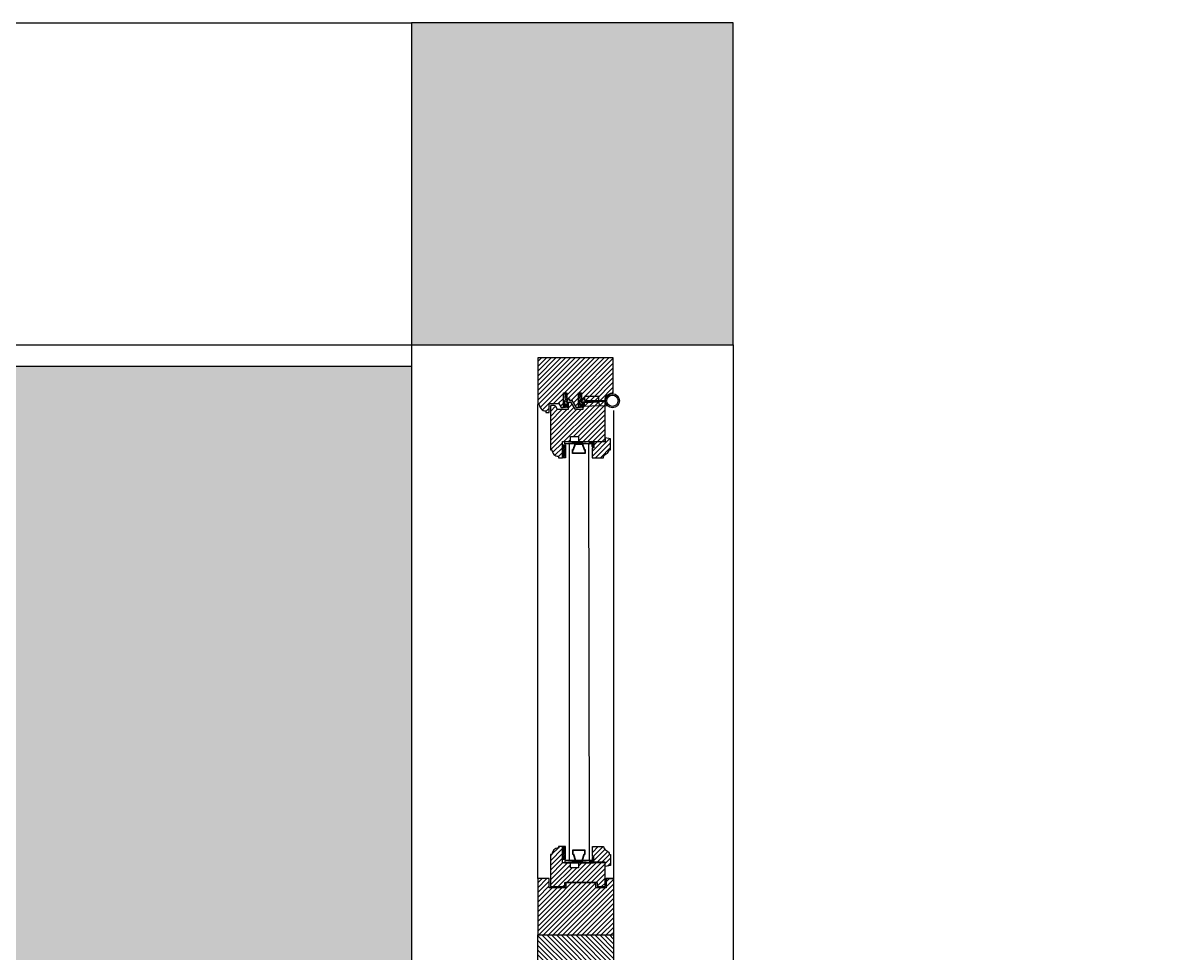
# Model space of a CAD drawing. Header units: millimetres. Extents: x 11706 to 69606, y 10911 to 38811.
# Drawn here: x 48244 to 49306, y 37943 to 38811 of the extents above; entities that cross this region are included whole.
import ezdxf

# ---------------------------------------------------------------- set-up
doc = ezdxf.new("R2010")
doc.units = ezdxf.units.MM
for name, color, linetype in [('2', 7, 'Continuous'), ('doors', 4, 'Continuous'), ('floor', 172, 'Continuous'), ('wall', 5, 'Continuous')]:
    doc.layers.add(name, color=color, linetype=linetype)
doc.layers.add('hatch', color=252, linetype='Continuous', lineweight=0)

# ---------------------------------------------------------------- blocks, each defined once
blk = doc.blocks.new('wind 1400')
h = blk.add_hatch()
h.set_pattern_fill('ANSI31', color=4, angle=-90, style=0)
h.set_pattern_definition([(225, (7116.948, 124612.3033), (-2.24506403, 2.24506403), [])])
edge = h.paths.add_edge_path()
edge.add_line((-7.8, 1558), (-7.8, 1551.6))
edge.add_line((-7.8, 1551.6), (-17.5, 1551.6))
edge.add_line((-17.5, 1551.6), (-19.3, 1554.6))
edge.add_arc((-20.6, 1553.9), 1.5, 30.1137, 90)
edge.add_line((-20.6, 1555.4), (-23.9, 1555.4))
edge.add_line((-23.9, 1555.4), (-24.3, 1555))
edge.add_line((-24.3, 1555), (-24.3, 1514.1))
edge.add_line((-24.3, 1514.1), (-22.8, 1514.1))
edge.add_arc((-16.8, 1514.1), 6, 180, 270)
edge.add_line((-16.8, 1508.1), (-16.8, 1506.6))
edge.add_line((-16.8, 1506.6), (-13, 1506.6))
edge.add_line((-13, 1506.6), (-13, 1522))
edge.add_line((-13, 1522), (-5.5, 1522))
edge.add_line((-5.5, 1522), (-5.5, 1526.5))
edge.add_line((-5.5, 1526.5), (2, 1526.5))
edge.add_line((2, 1526.5), (2, 1522))
edge.add_line((2, 1522), (26.7, 1522))
edge.add_line((26.7, 1522), (26.7, 1558.8))
edge.add_line((26.7, 1558.8), (26.4, 1559.1))
edge.add_line((26.4, 1559.1), (6.5, 1558.6))
edge.add_line((6.5, 1558.6), (6.1, 1558.2))
edge.add_line((6.1, 1558.2), (6.1, 1551.6))
edge.add_line((6.1, 1551.6), (-0.6, 1551.6))
edge.add_line((-0.6, 1551.6), (-4.8, 1558.4))
edge.add_line((-4.8, 1558.4), (-7.4, 1558.4))
edge.add_line((-7.4, 1558.4), (-7.8, 1558))
edge = h.paths.add_edge_path()
edge.add_line((16.2, 1521.3), (16.2, 1516))
edge.add_line((16.2, 1516), (14.7, 1516))
edge.add_line((14.7, 1516), (14.7, 1506.6))
edge.add_line((14.7, 1506.6), (25.2, 1506.6))
edge.add_arc((29.1, 1506.7), 3.87, 108.7208, 181.2952, ccw=False)
edge.add_arc((26.6, 1514), 3.87, 288.7208, 361.2952)
edge.add_line((30.5, 1514.1), (32, 1514.1))
edge.add_line((32, 1514.1), (32, 1524.4))
edge.add_line((32, 1524.4), (26.7, 1525.4))
edge.add_line((26.7, 1525.4), (26.7, 1521.6))
edge.add_line((26.7, 1521.6), (16.2, 1521.3))
edge = h.paths.add_edge_path()
edge.add_line((7.5, 1560.3), (26.7, 1560.3))
edge.add_arc((33.5, 1560.3), 6.75, 90, 180, ccw=False)
edge.add_line((33.5, 1567), (34.5, 1567))
edge.add_line((34.5, 1567), (34.5, 1600))
edge.add_line((34.5, 1600), (-36, 1600))
edge.add_line((-36, 1600), (-36, 1556.5))
edge.add_line((-36, 1556.5), (-34.5, 1556.5))
edge.add_arc((-28.5, 1556.5), 6, 180, 270)
edge.add_line((-28.5, 1550.5), (-28.5, 1549))
edge.add_line((-28.5, 1549), (-25.4, 1549))
edge.add_line((-25.4, 1549), (-25.4, 1557.3))
edge.add_line((-25.4, 1557.3), (-16.4, 1557.3))
edge.add_line((-16.4, 1557.3), (-14.1, 1553.5))
edge.add_line((-14.1, 1553.5), (-12.3, 1553.5))
edge.add_line((-12.3, 1553.5), (-11.9, 1553.9))
edge.add_line((-11.9, 1553.9), (-11.9, 1567.4))
edge.add_line((-11.9, 1567.4), (-8.9, 1567.4))
edge.add_line((-8.9, 1567.4), (-8.9, 1561.8))
edge.add_line((-8.9, 1561.8), (-6.4, 1561.8))
edge.add_line((-6.4, 1561.8), (-6.4, 1560.3))
edge.add_line((-6.4, 1560.3), (-4.3, 1560.3))
edge.add_line((-4.3, 1560.3), (-0.3, 1553.5))
edge.add_line((-0.3, 1553.5), (1.6, 1553.5))
edge.add_line((1.6, 1553.5), (2, 1553.9))
edge.add_line((2, 1553.9), (2, 1567.4))
edge.add_line((2, 1567.4), (5, 1567.4))
edge.add_line((5, 1567.4), (5, 1561.8))
edge.add_line((5, 1561.8), (7.5, 1561.8))
at = {"color": 7}
blk.add_lwpolyline([(34.5, 1567), (34.5, 1600), (-36, 1600), (-36, 1556.5)], dxfattribs=at)
blk = doc.blocks.new('Joint-K7335')
at = {"layer": '2', "color": 7}
for points in [[(3.9, 10.7, -0.206505), (4.5, 11.8, -0.277528), (4.6, 11.7), (4.7, 11.5, 0.626267), (5.4, 11.5, 0.131441), (5.5, 11.7), (5.5, 18, 0.509109), (4.6, 18.4, -0.294424), (2, 18.3, 0.173488), (1.3, 18.5), (0, 18.5), (0, 2.1, 0.415334), (1.2, 0.9, 0.048115), (1.5, 0.9, 0.113375), (1.5, 1), (4, 2.8, 0.235966), (4, 2.9), (4, 3.3, 0.247659), (4, 3.4, 0.287937), (3.6, 3.4), (1.8, 2.3, -0.576722), (1.5, 2.5), (1.5, 3.3, -0.235966), (1.6, 3.5), (4, 5.3, 0.235966), (4, 5.3), (4, 5.7, 0.247659), (4, 5.8, 0.287937), (3.6, 5.8), (1.8, 4.8, -0.576722), (1.5, 5), (1.5, 6.3, -0.384094), (2.6, 7.5, -0.021813), (2.7, 7.5), (6.5, 7.5), (6.5, 7.6, 0.333043), (5.7, 8.5, -0.293245), (5.3, 8.9, 0.008528), (5.2, 9.3, 0.265517), (5, 9.5, 0.023748), (4.8, 9.5, -0.356149), (3.9, 10.7, -0.356149)], [(3.2, 10.8, 0.355005), (4.6, 8.8, -0.567624), (4.7, 8.8, -0.24708), (4.4, 8.7), (2.2, 9, -0.351704), (1.2, 10.1), (1.2, 12.9, -0.414214), (1.5, 13.2), (1.6, 13.2, 0.277073), (1.9, 13.4), (3.7, 16.8, -0.041112), (3.8, 17), (4.1, 17.7, -0.50666), (4.6, 17.7, -0.2771), (4.6, 17.5), (4.6, 13.3, 0.213422), (4.7, 13.1, -0.886227), (4.4, 12.6, 0.250571), (3.2, 10.8)]]:
    blk.add_lwpolyline(points, format="xyb", dxfattribs=at)
blk.add_lwpolyline([(1.6, 17.8, 0.632714), (1, 17.6), (1, 14.2, 0.78091), (1.6, 14.1), (3.2, 17.1, -0.117333), (3.3, 17.2, 1.218085), (3, 17.5, -0.285776), (2.7, 17.3, -0.145588)], format="xyb", close=True, dxfattribs=at)
blk = doc.blocks.new('cfsdfs')
h = blk.add_hatch()
h.set_pattern_fill('ANSI31', color=4, angle=-90, style=0)
h.set_pattern_definition([(225, (7117.473, 123550.231), (-2.24506403, 2.24506403), [])])
edge = h.paths.add_edge_path()
edge.add_line((-7.2, 495.9), (-7.2, 489.6))
edge.add_line((-7.2, 489.6), (-17, 489.6))
edge.add_line((-17, 489.6), (-18.7, 492.6))
edge.add_arc((-20, 491.8), 1.5, 30.1137, 90)
edge.add_line((-20, 493.3), (-23.4, 493.3))
edge.add_line((-23.4, 493.3), (-23.7, 492.9))
edge.add_line((-23.7, 492.9), (-23.7, 452.1))
edge.add_line((-23.7, 452.1), (-22.2, 452.1))
edge.add_arc((-16.2, 452.1), 6, 180, 270)
edge.add_line((-16.2, 446.1), (-16.2, 444.6))
edge.add_line((-16.2, 444.6), (-12.5, 444.6))
edge.add_line((-12.5, 444.6), (-12.5, 459.9))
edge.add_line((-12.5, 459.9), (-5, 459.9))
edge.add_line((-5, 459.9), (-5, 464.4))
edge.add_line((-5, 464.4), (2.5, 464.4))
edge.add_line((2.5, 464.4), (2.5, 459.9))
edge.add_line((2.5, 459.9), (27.3, 459.9))
edge.add_line((27.3, 459.9), (27.3, 496.7))
edge.add_line((27.3, 496.7), (26.9, 497.1))
edge.add_line((26.9, 497.1), (7, 496.5))
edge.add_line((7, 496.5), (6.6, 496.1))
edge.add_line((6.6, 496.1), (6.6, 489.6))
edge.add_line((6.6, 489.6), (-0.1, 489.6))
edge.add_line((-0.1, 489.6), (-4.2, 496.3))
edge.add_line((-4.2, 496.3), (-6.9, 496.3))
edge.add_line((-6.9, 496.3), (-7.2, 495.9))
edge = h.paths.add_edge_path()
edge.add_line((16.8, 459.2), (16.8, 453.9))
edge.add_line((16.8, 453.9), (15.3, 453.9))
edge.add_line((15.3, 453.9), (15.3, 444.6))
edge.add_line((15.3, 444.6), (25.8, 444.6))
edge.add_arc((29.6, 444.6), 3.87, 108.7208, 181.2952, ccw=False)
edge.add_arc((27.1, 452), 3.87, 288.7208, 361.2952)
edge.add_line((31, 452.1), (32.5, 452.1))
edge.add_line((32.5, 452.1), (32.5, 462.4))
edge.add_line((32.5, 462.4), (27.3, 463.3))
edge.add_line((27.3, 463.3), (27.3, 459.6))
edge.add_line((27.3, 459.6), (16.8, 459.2))
edge = h.paths.add_edge_path()
edge.add_line((8, 498.2), (27.3, 498.2))
edge.add_arc((34, 498.2), 6.75, 90, 180, ccw=False)
edge.add_line((34, 504.9), (35, 504.9))
edge.add_line((35, 504.9), (35, 537.9))
edge.add_line((35, 537.9), (-35.5, 537.9))
edge.add_line((-35.5, 537.9), (-35.5, 494.4))
edge.add_line((-35.5, 494.4), (-34, 494.4))
edge.add_arc((-28, 494.4), 6, 180, 270)
edge.add_line((-28, 488.4), (-28, 486.9))
edge.add_line((-28, 486.9), (-24.9, 486.9))
edge.add_line((-24.9, 486.9), (-24.9, 495.2))
edge.add_line((-24.9, 495.2), (-15.9, 495.2))
edge.add_line((-15.9, 495.2), (-13.6, 491.4))
edge.add_line((-13.6, 491.4), (-11.7, 491.4))
edge.add_line((-11.7, 491.4), (-11.4, 491.8))
edge.add_line((-11.4, 491.8), (-11.4, 505.3))
edge.add_line((-11.4, 505.3), (-8.4, 505.3))
edge.add_line((-8.4, 505.3), (-8.4, 499.7))
edge.add_line((-8.4, 499.7), (-5.9, 499.7))
edge.add_line((-5.9, 499.7), (-5.9, 498.2))
edge.add_line((-5.9, 498.2), (-3.8, 498.2))
edge.add_line((-3.8, 498.2), (0.3, 491.4))
edge.add_line((0.3, 491.4), (2.1, 491.4))
edge.add_line((2.1, 491.4), (2.5, 491.8))
edge.add_line((2.5, 491.8), (2.5, 505.3))
edge.add_line((2.5, 505.3), (5.5, 505.3))
edge.add_line((5.5, 505.3), (5.5, 499.7))
edge.add_line((5.5, 499.7), (8, 499.7))
at = {"ltscale": 10}
h = blk.add_hatch(dxfattribs=at)
h.set_pattern_fill('ANGLE', color=4, scale=0.1125, angle=-135, style=0)
h.set_pattern_definition([(315, (601.4502, 2456.8292), (-0.55565335, -0.55565335), [0.5715, -0.2143125]), (225, (601.4502, 2456.8292), (-0.55565335, 0.55565335), [0.5715, -0.2143125])])
edge = h.paths.add_edge_path()
edge.add_line((15.3, 459.9), (15.3, 457.7))
edge.add_line((15.3, 457.7), (13.8, 457.7))
edge.add_arc((14.1, 458.8), 1.16, 104.793, 255.207, ccw=False)
edge.add_line((13.8, 459.9), (15.3, 459.9))
h = blk.add_hatch(dxfattribs=at)
h.set_pattern_fill('ANGLE', color=4, scale=0.1125, angle=-135, style=0)
h.set_pattern_definition([(315, (601.4502, 2460.9542), (-0.55565335, -0.55565335), [0.5715, -0.2143125]), (225, (601.4502, 2460.9542), (-0.55565335, 0.55565335), [0.5715, -0.2143125])])
edge = h.paths.add_edge_path()
edge.add_line((16.8, 459.5), (16.8, 455.1))
edge.add_arc((16, 455.6), 0.938, 216.8699, 323.1301, ccw=False)
edge.add_line((15.3, 455.1), (15.3, 459.5))
edge.add_arc((16, 459), 0.926, 35.8841, 144.1159, ccw=False)
h = blk.add_hatch(dxfattribs=at)
h.set_pattern_fill('BRASS', color=4, scale=0.225, angle=-135, style=0)
h.set_pattern_definition([(315, (591.7002, 2456.8292), (-1.0102788, -1.0102788), []), (315, (591.195, 2456.324), (-1.0102788, -1.0102788), [0.714375, -0.3571875])])
h.paths.add_polyline_path([(-12.5, 456.6), (-9.5, 456.6), (-9.5, 447.6), (-12.5, 447.6)])
h = blk.add_hatch(dxfattribs=at)
h.set_pattern_fill('ANGLE', color=4, scale=0.1125, angle=-135, style=0)
h.set_pattern_definition([(315, (591.7002, 2456.8292), (-0.55565335, -0.55565335), [0.5715, -0.2143125]), (225, (591.7002, 2456.8292), (-0.55565335, 0.55565335), [0.5715, -0.2143125])])
h.paths.add_polyline_path([(-12.5, 447.6), (-9.5, 447.6), (-9.5, 444.6), (-12.5, 444.6)])
h = blk.add_hatch()
h.set_pattern_fill('ANSI31', color=4, angle=-90, style=0)
h.set_pattern_definition([(225, (7117.473, 123984.8033), (-2.24506403, 2.24506403), [])])
edge = h.paths.add_edge_path()
edge.add_line((-12.5, 67.1), (-12.5, 82.5))
edge.add_line((-12.5, 82.5), (-16.2, 82.5))
edge.add_line((-16.2, 82.5), (-16.2, 81))
edge.add_arc((-16.2, 75), 6, 90, 180)
edge.add_line((-22.2, 75), (-23.7, 75))
edge.add_line((-23.7, 75), (-23.7, 45))
edge.add_line((-23.7, 45), (-10.2, 45))
edge.add_line((-10.2, 45), (-10.2, 48.8))
edge.add_line((-10.2, 48.8), (19.8, 48.8))
edge.add_line((19.8, 48.8), (19.8, 45))
edge.add_line((19.8, 45), (27.3, 45))
edge.add_line((27.3, 45), (27.3, 67.1))
edge.add_line((27.3, 67.1), (2.5, 67.1))
edge.add_line((2.5, 67.1), (2.5, 62.6))
edge.add_line((2.5, 62.6), (-5, 62.6))
edge.add_line((-5, 62.6), (-5, 67.1))
edge.add_line((-5, 67.1), (-12.5, 67.1))
h.paths.add_polyline_path([(-24.7, 52.5), (-35.5, 52.5), (-35.5, 0), (35.5, 0), (35.5, 52.5), (28.3, 52.5), (28.3, 44), (18.8, 44), (18.8, 48.8), (-9.2, 48.8), (-9.2, 44), (-24.7, 44)])
edge = h.paths.add_edge_path()
edge.add_line((17, 67.9), (17, 73.1))
edge.add_line((17, 73.1), (15.5, 73.1))
edge.add_line((15.5, 73.1), (15.5, 82.5))
edge.add_line((15.5, 82.5), (26, 82.5))
edge.add_arc((29.9, 82.4), 3.87, 178.7048, 251.2792)
edge.add_arc((27.4, 75.1), 3.87, -1.2952, 71.2792, ccw=False)
edge.add_line((31.2, 75), (32.5, 75))
edge.add_line((32.5, 75), (32.5, 64.7))
edge.add_line((32.5, 64.7), (27.5, 63.8))
edge.add_line((27.5, 63.8), (27.5, 67.9))
edge.add_line((27.5, 67.9), (17, 67.9))
h = blk.add_hatch(dxfattribs=at)
h.set_pattern_fill('ANGLE', color=4, scale=0.1125, angle=-135, style=0)
h.set_pattern_definition([(45, (591.7002, -1929.7764), (-0.55565335, 0.55565335), [0.5715, -0.2143125]), (135, (591.7002, -1929.7764), (-0.55565335, -0.55565335), [0.5715, -0.2143125])])
h.paths.add_polyline_path([(-12.5, 79.5), (-9.5, 79.5), (-9.5, 82.5), (-12.5, 82.5)])
h = blk.add_hatch(dxfattribs=at)
h.set_pattern_fill('BRASS', color=4, scale=0.225, angle=-135, style=0)
h.set_pattern_definition([(45, (591.7002, -1929.7764), (-1.0102788, 1.0102788), []), (45, (591.195, -1929.2713), (-1.0102788, 1.0102788), [0.714375, -0.3571875])])
h.paths.add_polyline_path([(-12.5, 70.5), (-9.5, 70.5), (-9.5, 79.5), (-12.5, 79.5)])
h = blk.add_hatch(dxfattribs=at)
h.set_pattern_fill('ANGLE', color=4, scale=0.1125, angle=-135, style=0)
h.set_pattern_definition([(45, (601.4502, -1929.7764), (-0.55565335, 0.55565335), [0.5715, -0.2143125]), (135, (601.4502, -1929.7764), (-0.55565335, -0.55565335), [0.5715, -0.2143125])])
edge = h.paths.add_edge_path()
edge.add_line((15.3, 67.1), (15.3, 69.4))
edge.add_line((15.3, 69.4), (13.8, 69.4))
edge.add_arc((14.1, 68.2), 1.16, 104.793, 255.207)
edge.add_line((13.8, 67.1), (15.3, 67.1))
h = blk.add_hatch(dxfattribs=at)
h.set_pattern_fill('ANGLE', color=4, scale=0.1125, angle=-135, style=0)
h.set_pattern_definition([(45, (601.4502, -1933.9014), (-0.55565335, 0.55565335), [0.5715, -0.2143125]), (135, (601.4502, -1933.9014), (-0.55565335, -0.55565335), [0.5715, -0.2143125])])
edge = h.paths.add_edge_path()
edge.add_line((16.8, 67.5), (16.8, 72))
edge.add_arc((16, 71.4), 0.938, 36.8699, 143.1301)
edge.add_line((15.3, 72), (15.3, 67.5))
edge.add_arc((16, 68.1), 0.926, 215.8841, 324.1159)
for p, q in [((8, 499.7), (8, 498.2)), ((15.3, 69.4), (-9.5, 69.4)), ((-10.2, 45), (-10.2, 48.8)), ((27.3, 52.5), (35.5, 52.5))]:
    blk.add_line(p, q)
at = {"color": 8}
for p, q in [((-35.5, 52.5), (-35.5, 494.4)), ((35.5, 52.5), (35.5, 488.6))]:
    blk.add_line(p, q, dxfattribs=at)
at = {"color": 4, "ltscale": 10}
for p, q in [((21.7, 493.1), (28.6, 493.4)), ((-10.2, 459.9), (13, 457.7)), ((-10.2, 457.7), (13, 459.9)), ((15.3, 457.7), (-9.5, 457.7)), ((-10.2, 69.4), (13, 67.1)), ((-10.2, 67.1), (13, 69.4))]:
    blk.add_line(p, q, dxfattribs=at)
at = {"color": 7}
for p, q in [((-6.2, 457.7), (-6.2, 69.4)), ((12, 457.7), (12.5, 69.4))]:
    blk.add_line(p, q, dxfattribs=at)
for points in [[(8, 498.2), (27.3, 498.2, -0.414214), (34, 504.9), (35, 504.9), (35, 537.9), (-35.5, 537.9), (-35.5, 494.4), (-34, 494.4, 0.414214), (-28, 488.4), (-28, 486.9), (-24.9, 486.9), (-24.9, 495.2), (-15.9, 495.2), (-13.6, 491.4), (-11.7, 491.4), (-11.4, 491.8), (-11.4, 505.3), (-8.4, 505.3), (-8.4, 499.7), (-5.9, 499.7), (-5.9, 498.2), (-3.8, 498.2), (0.3, 491.4), (2.1, 491.4), (2.5, 491.8), (2.5, 505.3), (5.5, 505.3), (5.5, 499.7), (8, 499.7)], [(-12.5, 67.1), (-12.5, 82.5), (-16.2, 82.5), (-16.2, 81, 0.414214), (-22.2, 75), (-23.7, 75), (-23.7, 45), (-10.2, 45), (-10.2, 48.8), (19.8, 48.8), (19.8, 45), (27.3, 45), (27.3, 67.1), (2.5, 67.1), (2.5, 62.6), (-5, 62.6), (-5, 67.1), (-12.5, 67.1)]]:
    blk.add_lwpolyline(points, format="xyb", dxfattribs=at)
at = {"color": 4, "ltscale": 10}
for points in [[(21.5, 498.2), (21.5, 501.9), (8, 501.9), (8, 498.2)], [(21.5, 496.8), (21.7, 493.1), (8.2, 492.4), (8, 496.1)], [(13, 459.9), (13, 457.7), (-10.2, 457.7), (-10.2, 459.9)], [(-12.5, 456.6), (-9.5, 456.6), (-9.5, 447.6), (-12.5, 447.6)], [(-12.5, 447.6), (-9.5, 447.6), (-9.5, 444.6), (-12.5, 444.6)], [(-12.5, 79.5), (-9.5, 79.5), (-9.5, 82.5), (-12.5, 82.5)], [(-12.5, 70.5), (-9.5, 70.5), (-9.5, 79.5), (-12.5, 79.5)], [(13, 67.1), (13, 69.4), (-10.2, 69.4), (-10.2, 67.1)]]:
    blk.add_lwpolyline(points, close=True, dxfattribs=at)
at = {"color": 7}
for points in [[(-7.2, 495.9), (-7.2, 489.6), (-17, 489.6), (-18.7, 492.6, 0.267417), (-20, 493.3), (-23.4, 493.3), (-23.7, 492.9), (-23.7, 452.1), (-22.2, 452.1, 0.414214), (-16.2, 446.1), (-16.2, 444.6), (-12.5, 444.6), (-12.5, 459.9), (-5, 459.9), (-5, 464.4), (2.5, 464.4), (2.5, 459.9), (27.3, 459.9), (27.3, 496.7), (26.9, 497.1), (7, 496.5), (6.6, 496.1), (6.6, 489.6), (-0.1, 489.6), (-4.2, 496.3), (-6.9, 496.3)], [(16.8, 459.2), (16.8, 453.9), (15.3, 453.9), (15.3, 444.6), (25.8, 444.6, -0.327693), (28.4, 448.3, 0.327693), (31, 452.1), (32.5, 452.1), (32.5, 462.4), (27.3, 463.3), (27.3, 459.6), (16.8, 459.2)], [(17, 67.9), (17, 73.1), (15.5, 73.1), (15.5, 82.5), (26, 82.5, 0.327693), (28.6, 78.7, -0.327693), (31.2, 75), (32.5, 75), (32.5, 64.7), (27.5, 63.8), (27.5, 67.9), (17, 67.9)]]:
    blk.add_lwpolyline(points, format="xyb", close=True, dxfattribs=at)
for points in [[(8.9, 448.7), (-3.1, 448.7), (-3.1, 452.4), (-2.4, 452.4), (-0.5, 457.7), (6.3, 457.7), (8.1, 452.4), (8.9, 452.4)], [(8.5, 449.1), (-2.7, 449.1), (-2.7, 452.1), (-2.1, 452.1), (-0.3, 457.3), (6, 457.3), (7.9, 452.1), (8.5, 452.1)], [(8.9, 79.1), (-3.1, 79.1), (-3.1, 75.4), (-2.4, 75.4), (-0.5, 69.4), (6.3, 69.4), (8.1, 75.4), (8.9, 75.4)], [(8.5, 78.7), (-2.7, 78.7), (-2.7, 75.7), (-2.1, 75.7), (-0.3, 69.7), (6, 69.7), (7.9, 75.7), (8.5, 75.7)]]:
    blk.add_lwpolyline(points, close=True, dxfattribs=at)
at = {"color": 4, "ltscale": 10}
for points in [[(15.3, 459.9), (15.3, 457.7), (13.8, 457.7, -0.770201), (13.8, 459.9)], [(16.8, 459.5), (16.8, 455.1, -0.5), (15.3, 455.1), (15.3, 459.5, -0.5108)], [(15.3, 67.1), (15.3, 69.4), (13.8, 69.4, 0.770201), (13.8, 67.1)], [(16.8, 67.5), (16.8, 72, 0.5), (15.3, 72), (15.3, 67.5, 0.5108)]]:
    blk.add_lwpolyline(points, format="xyb", close=True, dxfattribs=at)
at = {"color": 7}
blk.add_lwpolyline([(-24.7, 52.5), (-35.5, 52.5), (-35.5, 0), (35.5, 0), (35.5, 52.5), (28.3, 52.5), (28.3, 44), (18.8, 44), (18.8, 48.8), (-9.2, 48.8), (-9.2, 44), (-24.7, 44), (-24.7, 52.5)], dxfattribs=at)
for radius in [6.56, 5.25]:
    blk.add_circle((34.2, 497.8), radius, dxfattribs=at)
at = {"color": 4, "ltscale": 10, "xscale": -0.75, "yscale": 0.75, "zscale": 0.75, "rotation": 180}
for p in [(-11.4, 505.3), (2.5, 505.3)]:
    blk.add_blockref('Joint-K7335', p, dxfattribs=at)

msp = doc.modelspace()

# ---------------------------------------------------------------- hatches: boundary and pattern name
at = {"layer": 'hatch', "true_color": 0xf89659}
msp.add_hatch(color=21, dxfattribs=at).paths.add_polyline_path([(45106.5, 38490.5), (48606.5, 38490.5), (48606.5, 36470.5), (45106.5, 36470.5)])
at = {"layer": 'wall', "true_color": 0x706e6b}
h = msp.add_hatch(color=8, dxfattribs=at)
h.paths.add_polyline_path([(12406.5, 15910.5), (16506.5, 15910.5), (16506.5, 16010.5), (16606.5, 16010.5), (16606.5, 14810.5), (16506.5, 14810.5), (16506.5, 15810.5), (12406.5, 15810.5)])
h.paths.add_polyline_path([(68906.5, 19785.5), (65406.5, 19785.5), (65406.5, 19885.5), (65306.5, 19885.5), (65306.5, 19585.5), (65406.5, 19585.5), (65406.5, 19685.5), (68906.5, 19685.5)])
h.paths.add_polyline_path([(68906.5, 22460.5), (64667.3, 22460.5), (64667.3, 22311.1), (65306.5, 22311.1), (65306.5, 20885.5), (65406.5, 20885.5), (65406.5, 22311.1), (68906.5, 22311.1)])
h.paths.add_polyline_path([(16606.5, 13910.5), (16506.5, 13910.5), (16506.5, 11710.5), (16606.5, 11710.5)])
h.paths.add_polyline_path([(65406.5, 18585.5), (65306.5, 18585.5), (65306.5, 17010.5), (65406.5, 17010.5)])
h.paths.add_polyline_path([(63706.5, 16485.5), (63506.5, 16485.5), (63506.5, 11710.5), (63706.5, 11710.5)])
h.paths.add_polyline_path([(63906.5, 17010.5), (63706.5, 17010.5), (63706.5, 16760.5), (63906.5, 16760.5)])
h.paths.add_polyline_path([(66906.5, 17010.5), (64906.5, 17010.5), (64906.5, 16760.5), (66906.5, 16760.5)])
h.paths.add_polyline_path([(63481.5, 27460.5), (63331.5, 27460.5), (63331.5, 22685.5), (63481.5, 22685.5)], flags=16)
h.paths.add_polyline_path([(63856.5, 22460.5), (63706.5, 22460.5), (63706.5, 22310.5), (63856.5, 22310.5)], flags=17)
h.paths.add_polyline_path([(56081.5, 16485.5), (55931.5, 16485.5), (55931.5, 11710.5), (56081.5, 11710.5)])
h.paths.add_polyline_path([(48681.5, 16485.5), (48531.5, 16485.5), (48531.5, 11710.5), (48681.5, 11710.5)])
h.paths.add_polyline_path([(48681.5, 27460.5), (48531.5, 27460.5), (48531.5, 22685.5), (48681.5, 22685.5)], flags=16)
h.paths.add_polyline_path([(19056.5, 22085.5), (18956.5, 22085.5), (18956.5, 17085.5), (19056.5, 17085.5)])
h.paths.add_polyline_path([(26806.5, 13826.7), (26706.5, 13826.7), (26706.5, 11710.5), (26806.5, 11710.5)])
h.paths.add_polyline_path([(18706.5, 22435.5), (12406.5, 22435.5), (12406.5, 22335.5), (18706.5, 22335.5)])
h.paths.add_polyline_path([(26106.5, 22435.5), (19306.5, 22435.5), (19306.5, 22335.5), (26106.5, 22335.5)], flags=17)
h.paths.add_polyline_path([(12406.5, 18085.5), (12406.5, 18185.5), (16606.5, 18185.5), (16606.5, 16910.5), (16506.5, 16910.5), (16506.5, 18085.5)])
h.paths.add_polyline_path([(31206.5, 16835.5), (28206.5, 16835.5), (28206.5, 16735.5), (31206.5, 16735.5)])
h.paths.add_polyline_path([(19306.5, 22956.8), (19206.5, 22956.8), (19206.5, 22685.5), (19306.5, 22685.5)], flags=17)
h.paths.add_polyline_path([(28206.5, 22435.5), (31206.5, 22435.5), (31206.5, 22335.5), (28206.5, 22335.5)], flags=17)
h.paths.add_polyline_path([(69506.5, 20085.5), (68906.5, 20085.5), (68906.5, 19485.5), (69506.5, 19485.5)])
h.paths.add_polyline_path([(66906.5, 15610.5), (66906.5, 17010.5), (68906.5, 17010.5), (68906.5, 17885.5), (69606.5, 17885.5), (69606.5, 16310.5), (67606.5, 16310.5), (67606.5, 15610.5)])
h.paths.add_polyline_path([(48606.5, 20751.9), (48506.5, 20751.9), (48506.5, 18419.2), (48606.5, 18419.2)])
h.paths.add_polyline_path([(43506.5, 11710.5), (44106.5, 11710.5), (44106.5, 11010.5), (43506.5, 11010.5)])
h.paths.add_polyline_path([(63106.5, 22685.5), (63706.5, 22685.5), (63706.5, 22085.5), (63106.5, 22085.5)], flags=17)
h.paths.add_polyline_path([(69606.5, 23085.5), (68906.5, 23085.5), (68906.5, 21685.5), (69606.5, 21685.5)])
h.paths.add_polyline_path([(65706.5, 11710.5), (66906.5, 11710.5), (66906.5, 14610.5), (67606.5, 14610.5), (67606.5, 10910.5), (65706.5, 10910.5)])
h.paths.add_polyline_path([(62706.5, 11710.5), (64106.5, 11710.5), (64106.5, 10910.5), (62706.5, 10910.5)])
h.paths.add_polyline_path([(55306.5, 11710.5), (56706.5, 11710.5), (56706.5, 10910.5), (55306.5, 10910.5)])
h.paths.add_polyline_path([(47906.5, 11710.5), (49306.5, 11710.5), (49306.5, 10910.5), (47906.5, 10910.5)])
h.paths.add_polyline_path([(60506.5, 11710.5), (61106.5, 11710.5), (61106.5, 11010.5), (60506.5, 11010.5)])
h.paths.add_polyline_path([(58306.5, 11710.5), (58906.5, 11710.5), (58906.5, 11010.5), (58306.5, 11010.5)])
h.paths.add_polyline_path([(53106.5, 11710.5), (53706.5, 11710.5), (53706.5, 11010.5), (53106.5, 11010.5)])
h.paths.add_polyline_path([(50906.5, 11710.5), (51506.5, 11710.5), (51506.5, 11010.5), (50906.5, 11010.5)])
h.paths.add_polyline_path([(45706.5, 11710.5), (46306.5, 11710.5), (46306.5, 11010.5), (45706.5, 11010.5)])
h.paths.add_polyline_path([(48306.5, 17085.5), (48906.5, 17085.5), (48906.5, 16485.5), (48306.5, 16485.5)])
h.paths.add_polyline_path([(55706.5, 17085.5), (56306.5, 17085.5), (56306.5, 16485.5), (55706.5, 16485.5)])
h.paths.add_polyline_path([(63106.5, 17085.5), (63706.5, 17085.5), (63706.5, 16485.5), (63106.5, 16485.5)])
h.paths.add_polyline_path([(55706.5, 22685.5), (56306.5, 22685.5), (56306.5, 22085.5), (55706.5, 22085.5)], flags=17)
h.paths.add_polyline_path([(48306.5, 22685.5), (48906.5, 22685.5), (48906.5, 22085.5), (48306.5, 22085.5)], flags=17)
h.paths.add_polyline_path([(40506.5, 11710.5), (41906.5, 11710.5), (41906.5, 10910.5), (40506.5, 10910.5)])
h.paths.add_polyline_path([(33506.5, 17085.5), (34106.5, 17085.5), (34106.5, 16485.5), (33506.5, 16485.5)])
h.paths.add_polyline_path([(40906.5, 17085.5), (41506.5, 17085.5), (41506.5, 16485.5), (40906.5, 16485.5)])
h.paths.add_polyline_path([(40906.5, 22685.5), (41506.5, 22685.5), (41506.5, 22085.5), (40906.5, 22085.5)], flags=17)
h.paths.add_polyline_path([(33506.5, 22685.5), (34106.5, 22685.5), (34106.5, 22085.5), (33506.5, 22085.5)], flags=17)
h.paths.add_polyline_path([(26406.5, 20751.9), (26506.5, 20751.9), (26506.5, 18419.2), (26406.5, 18419.2)])
h.paths.add_polyline_path([(33106.5, 11710.5), (34506.5, 11710.5), (34506.5, 10910.5), (33106.5, 10910.5)])
h.paths.add_polyline_path([(38306.5, 11710.5), (38906.5, 11710.5), (38906.5, 11010.5), (38306.5, 11010.5)])
h.paths.add_polyline_path([(36106.5, 11710.5), (36706.5, 11710.5), (36706.5, 11010.5), (36106.5, 11010.5)])
h.paths.add_polyline_path([(30906.5, 11710.5), (31506.5, 11710.5), (31506.5, 11010.5), (30906.5, 11010.5)])
h.paths.add_polyline_path([(11746.5, 20385.5), (12406.5, 20385.5), (12406.5, 20985.5), (11746.5, 20985.5)])
h.paths.add_polyline_path([(12406.5, 20985.5), (11706.5, 20985.5), (11706.5, 23360.5), (12406.5, 23360.5)])
h.paths.add_polyline_path([(11746.5, 18785.5), (12406.5, 18785.5), (12406.5, 18185.5), (11746.5, 18185.5)])
h.paths.add_polyline_path([(11746.5, 15210.5), (12406.5, 15210.5), (12406.5, 15810.5), (11746.5, 15810.5)])
h.paths.add_polyline_path([(11746.5, 13610.5), (12406.5, 13610.5), (12406.5, 13010.5), (11746.5, 13010.5)])
h.paths.add_polyline_path([(12406.5, 18185.5), (11706.5, 18185.5), (11706.5, 15810.5), (12406.5, 15810.5)])
h.paths.add_polyline_path([(25706.5, 11710.5), (27106.5, 11710.5), (27106.5, 10910.5), (25706.5, 10910.5)])
h.paths.add_polyline_path([(18306.5, 11710.5), (19706.5, 11710.5), (19706.5, 10910.5), (18306.5, 10910.5)])
h.paths.add_polyline_path([(28706.5, 11710.5), (29306.5, 11710.5), (29306.5, 11010.5), (28706.5, 11010.5)])
h.paths.add_polyline_path([(23506.5, 11710.5), (24106.5, 11710.5), (24106.5, 11010.5), (23506.5, 11010.5)])
h.paths.add_polyline_path([(21306.5, 11710.5), (21906.5, 11710.5), (21906.5, 11010.5), (21306.5, 11010.5)])
h.paths.add_polyline_path([(16306.5, 11710.5), (16906.5, 11710.5), (16906.5, 11010.5), (16306.5, 11010.5)])
h.paths.add_polyline_path([(14306.5, 11710.5), (14906.5, 11710.5), (14906.5, 11010.5), (14306.5, 11010.5)])
h.paths.add_polyline_path([(11706.5, 13010.5), (12406.5, 13010.5), (12406.5, 11710.5), (12906.5, 11710.5), (12906.5, 10910.5), (11706.5, 10910.5)])
h.paths.add_polyline_path([(18706.5, 17085.5), (19306.5, 17085.5), (19306.5, 16485.5), (18706.5, 16485.5)])
h.paths.add_polyline_path([(26106.5, 17085.5), (26706.5, 17085.5), (26706.5, 16485.5), (26106.5, 16485.5)])
h.paths.add_polyline_path([(26106.5, 22685.5), (26706.5, 22685.5), (26706.5, 22085.5), (26106.5, 22085.5)], flags=17)
h.paths.add_polyline_path([(18706.5, 22685.5), (19306.5, 22685.5), (19306.5, 22085.5), (18706.5, 22085.5)], flags=17)
h.paths.add_polyline_path([(14306.5, 31260.5), (14406.5, 31260.5), (14406.5, 30060.5), (14906.5, 30060.5), (14906.5, 29960.5), (14306.5, 29960.5)], flags=17)
h.paths.add_polyline_path([(26456.5, 27460.5), (26356.5, 27460.5), (26356.5, 23766.8), (26456.5, 23766.8)], flags=17)
h.paths.add_polyline_path([(19306.5, 27460.5), (19206.5, 27460.5), (19206.5, 23766.8), (19306.5, 23766.8)], flags=17)
h.paths.add_polyline_path([(11706.5, 28260.5), (12606.5, 28260.5), (12606.5, 27460.5), (12406.5, 27460.5), (12406.5, 26160.5), (11706.5, 26160.5)])
h.paths.add_polyline_path([(16906.5, 27460.5), (13406.5, 27460.5), (13406.5, 28260.5), (16906.5, 28260.5)])
h.paths.add_polyline_path([(11906.5, 30560.5), (11906.5, 31860.5), (15506.5, 31860.5), (15506.5, 28260.5), (14906.5, 28260.5), (14906.5, 31260.5), (12506.5, 31260.5), (12506.5, 30560.5)])
h.paths.add_polyline_path([(12506.5, 29560.5), (11906.5, 29560.5), (11906.5, 28260.5), (12506.5, 28260.5)], flags=17)
h.paths.add_polyline_path([(33106.5, 27460.5), (34506.5, 27460.5), (34506.5, 28260.5), (33106.5, 28260.5)], flags=16)
h.paths.add_polyline_path([(11746.5, 23960.5), (12406.5, 23960.5), (12406.5, 23360.5), (11746.5, 23360.5)])
h.paths.add_polyline_path([(11746.5, 25560.5), (12406.5, 25560.5), (12406.5, 26160.5), (11746.5, 26160.5)])
h.paths.add_polyline_path([(25706.5, 27460.5), (27106.5, 27460.5), (27106.5, 28260.5), (25706.5, 28260.5)], flags=17)
h.paths.add_polyline_path([(18306.5, 27460.5), (19706.5, 27460.5), (19706.5, 28260.5), (18306.5, 28260.5)], flags=17)
h.paths.add_polyline_path([(23506.5, 27460.5), (24106.5, 27460.5), (24106.5, 28160.5), (23506.5, 28160.5)], flags=17)
h.paths.add_polyline_path([(21306.5, 27460.5), (21906.5, 27460.5), (21906.5, 28160.5), (21306.5, 28160.5)], flags=17)
h.paths.add_polyline_path([(30906.5, 27460.5), (31506.5, 27460.5), (31506.5, 28160.5), (30906.5, 28160.5)], flags=17)
h.paths.add_polyline_path([(28706.5, 27460.5), (29306.5, 27460.5), (29306.5, 28160.5), (28706.5, 28160.5)], flags=17)
h.paths.add_polyline_path([(47906.5, 27660.5), (46306.5, 27660.5), (46306.5, 27460.5), (47906.5, 27460.5)], flags=17)
h.paths.add_polyline_path([(45706.5, 27660.5), (44106.5, 27660.5), (44106.5, 27460.5), (45706.5, 27460.5)], flags=17)
h.paths.add_polyline_path([(43006.5, 27460.5), (43006.5, 28260.5), (43406.5, 28260.5), (43406.5, 29360.5), (44106.5, 29360.5), (44106.5, 28260.5), (44106.5, 27460.5)], flags=16)
h.paths.add_polyline_path([(46306.5, 27460.5), (45706.5, 27460.5), (45706.5, 28160.5), (46306.5, 28160.5)], flags=16)
h.paths.add_polyline_path([(55306.5, 27460.5), (56706.5, 27460.5), (56706.5, 28260.5), (55306.5, 28260.5)], flags=16)
h.paths.add_polyline_path([(47906.5, 27460.5), (49306.5, 27460.5), (49306.5, 28260.5), (47906.5, 28260.5)], flags=16)
h.paths.add_polyline_path([(53106.5, 27460.5), (53706.5, 27460.5), (53706.5, 28160.5), (53106.5, 28160.5)], flags=16)
h.paths.add_polyline_path([(50906.5, 27460.5), (51506.5, 27460.5), (51506.5, 28160.5), (50906.5, 28160.5)], flags=16)
h.paths.add_polyline_path([(38306.5, 27460.5), (38306.5, 28260.5), (38406.5, 28260.5), (38406.5, 29160.5), (39106.5, 29160.5), (39106.5, 28260.5), (39406.5, 28260.5), (39406.5, 27460.5)], flags=16)
h.paths.add_polyline_path([(40969.2, 28260.5), (41451.7, 28260.5), (41451.7, 27460.5), (40969.2, 27460.5)], flags=17)
h.paths.add_polyline_path([(67906.5, 27460.5), (67906.5, 28260.5), (69606.5, 28260.5), (69606.5, 26885.5), (68906.5, 26885.5), (68906.5, 27460.5)])
h.paths.add_polyline_path([(65706.5, 27460.5), (66306.5, 27460.5), (66306.5, 28160.5), (65706.5, 28160.5)])
h.paths.add_polyline_path([(62706.5, 27460.5), (64106.5, 27460.5), (64106.5, 28260.5), (62706.5, 28260.5)], flags=16)
h.paths.add_polyline_path([(60506.5, 27460.5), (61106.5, 27460.5), (61106.5, 28160.5), (60506.5, 28160.5)], flags=16)
h.paths.add_polyline_path([(58306.5, 27460.5), (58906.5, 27460.5), (58906.5, 28160.5), (58306.5, 28160.5)], flags=16)
h.paths.add_polyline_path([(69506.5, 25285.5), (68906.5, 25285.5), (68906.5, 24685.5), (69506.5, 24685.5)])
h.paths.add_polyline_path([(48906.5, 31560.5), (48606.5, 31560.5), (48606.5, 31260.5), (48906.5, 31260.5)])
h.paths.add_polyline_path([(48906.5, 38810.5), (48606.5, 38810.5), (48606.5, 38510.5), (48906.5, 38510.5)])
h.paths.add_polyline_path([(45106.5, 33360.5), (45106.5, 38810.5), (44256.5, 38810.5), (44256.5, 38110.5), (44406.5, 38110.5), (44406.5, 33360.5)])
h.paths.add_polyline_path([(41106.5, 32860.5), (41506.5, 32860.5), (41506.5, 33760.5), (41106.5, 33760.5), (41106.5, 38110.5), (40756.5, 38110.5), (40756.5, 38810.5), (41756.5, 38810.5), (41756.5, 38110.5), (41606.5, 38110.5), (41606.5, 31960.5), (41706.5, 31960.5), (41706.5, 31260.5), (41106.5, 31260.5)])
h.paths.add_polyline_path([(43656.5, 38760.5), (43306.5, 38760.5), (43306.5, 38110.5), (43656.5, 38110.5)])
h.paths.add_polyline_path([(42706.5, 38760.5), (42356.5, 38760.5), (42356.5, 38110.5), (42706.5, 38110.5)])
h.paths.add_polyline_path([(33906.5, 37485.5), (33906.5, 38810.5), (39156.5, 38810.5), (39156.5, 38110.5), (34606.5, 38110.5), (34606.5, 37485.5)])
h.paths.add_polyline_path([(39106.5, 31260.5), (38406.5, 31260.5), (38406.5, 30360.5), (39106.5, 30360.5)])
h.paths.add_polyline_path([(33906.5, 32585.5), (34606.5, 32585.5), (34606.5, 31960.5), (39406.5, 31960.5), (39406.5, 31260.5), (33906.5, 31260.5)])
h.paths.add_polyline_path([(38556.5, 34460.5), (39156.5, 34460.5), (39156.5, 33860.5), (38556.5, 33860.5)])
h.paths.add_polyline_path([(38556.5, 36210.5), (39156.5, 36210.5), (39156.5, 35610.5), (38556.5, 35610.5)])
h.paths.add_polyline_path([(36506.5, 34460.5), (37106.5, 34460.5), (37106.5, 33860.5), (36506.5, 33860.5)])
h.paths.add_polyline_path([(36506.5, 36210.5), (37106.5, 36210.5), (37106.5, 35610.5), (36506.5, 35610.5)])
h.paths.add_polyline_path([(34606.5, 36285.5), (33906.5, 36285.5), (33906.5, 33785.5), (34606.5, 33785.5)])
h.paths.add_polyline_path([(41206.5, 33760.5), (41106.5, 33760.5), (41106.5, 32860.5), (41206.5, 32860.5)], flags=17)
h.paths.add_polyline_path([(42606.5, 31260.5), (43406.5, 31260.5), (43406.5, 30360.5), (44106.5, 30360.5), (44106.5, 31260.5), (45106.5, 31260.5), (45106.5, 33360.5), (44406.5, 33360.5), (44406.5, 31960.5), (42606.5, 31960.5)])
h.paths.add_polyline_path([(45206.5, 31360.5), (45106.5, 31360.5), (45106.5, 31260.5), (45206.5, 31260.5)])
h.paths.add_polyline_path([(45006.5, 36635.5), (44506.5, 36635.5), (44506.5, 35635.5), (45006.5, 35635.5)], flags=16)
h.paths.add_polyline_path([(45006.5, 34435.5), (44506.5, 34435.5), (44506.5, 33435.5), (45006.5, 33435.5)], flags=16)
edge = h.paths.add_edge_path()
edge.add_line((65406.5, 20885.5), (65306.5, 20885.5))
edge.add_line((65406.5, 19885.5), (65306.5, 19885.5))
edge.add_line((14406.5, 30060.5), (14575.3, 31124.3))

# ---------------------------------------------------------------- linework, layer by layer
at = {"layer": 'doors', "color": 4}
for p, q in [((45106.5, 38810.5), (48606.5, 38810.5)), ((45106.5, 38510.5), (48606.5, 38510.5)), ((48606.5, 38510.5), (48606.5, 31560.5)), ((48906.5, 38510.5), (48906.5, 31560.5))]:
    msp.add_line(p, q, dxfattribs=at)
at = {"layer": 'floor'}
msp.add_lwpolyline([(45106.5, 38510.5), (48606.5, 38510.5), (48606.5, 28260.5), (47906.5, 28260.5), (47906.5, 27660.5), (46306.5, 27660.5), (46306.5, 28160.5), (45706.5, 28160.5), (45706.5, 27660.5), (44106.5, 27660.5), (44106.5, 31260.5), (45206.5, 31260.5), (45206.5, 31360.5), (45106.5, 31360.5), (45106.5, 33260.5), (45106.5, 38510.5)], dxfattribs=at)
msp.add_lwpolyline([(45106.5, 38490.5), (48606.5, 38490.5), (48606.5, 36470.5), (45106.5, 36470.5)], close=True, dxfattribs=at)
at = {"layer": 'wall'}
msp.add_lwpolyline([(48906.5, 38810.5), (48606.5, 38810.5), (48606.5, 38510.5), (48906.5, 38510.5)], close=True, dxfattribs=at)

# ---------------------------------------------------------------- block references
at = {"layer": 'doors'}
msp.add_blockref('cfsdfs', (48759.6, 37960.5), dxfattribs=at)
at = {"layer": 'doors', "xscale": -1}
msp.add_blockref('wind 1400', (48758.8, 36360.5), dxfattribs=at)

doc.saveas('drawing.dxf')
